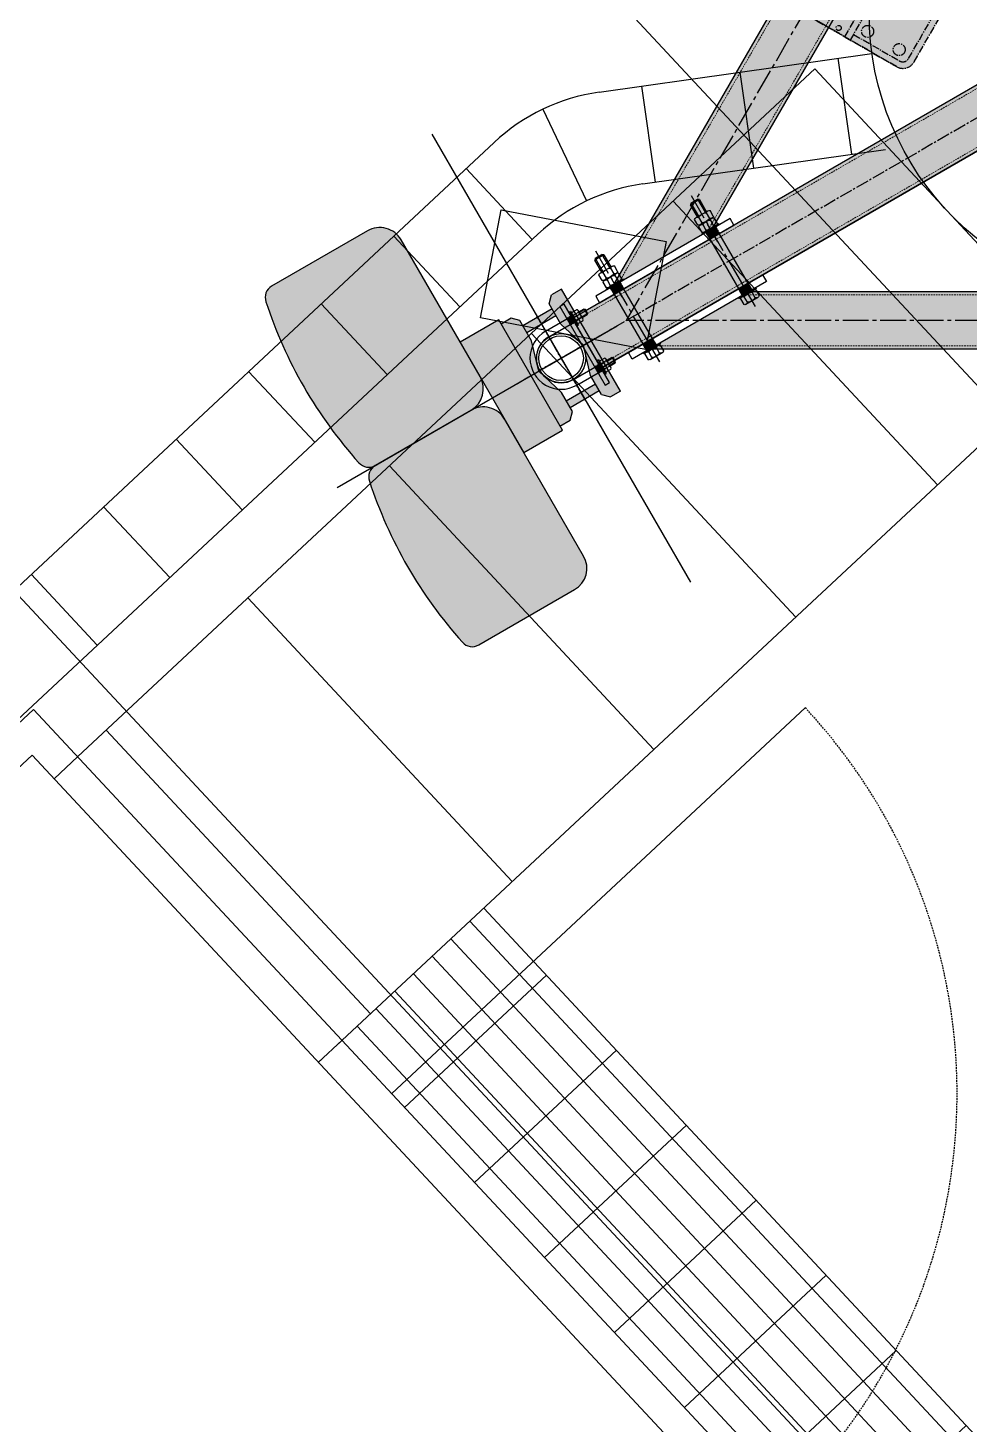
# Model space of a CAD drawing. Extents: x -408 to 1508121, y -29672 to 868845.
# Drawn here: x 1400311 to 1401767, y 372775 to 374936 of the extents above; entities that cross this region are included whole.
import ezdxf

# ---------------------------------------------------------------- set-up
doc = ezdxf.new("R2010")
doc.units = 0
doc.header["$MEASUREMENT"] = 0
for name, pattern in [('CENTER2', [16.875, 11.25, -1.875, 1.875, -1.875]), ('CENTRE', [58, 40, -6, 6, -6]), ('HIDDEN2', [4, 2.5, -1.5]), ('HIDDEN3', [2.381, 1.587, -0.794])]:
    doc.linetypes.add(name, pattern=pattern)
doc.layers.get('0').update_dxf_attribs({"lineweight": 25})
doc.layers.get('DEFPOINTS').update_dxf_attribs({"color": 1})
for name, color, linetype in [('Ant Bracket', 1, 'Continuous'), ('Ant Mount', 1, 'Continuous'), ('Ant Panel New', 2, 'Continuous'), ('Cable Ladder Exist', 7, 'Continuous'), ('Conc Exist', 7, 'Continuous'), ('EARTH', 6, 'Continuous'), ('ELEC', 1, 'CENTER2'), ('Hatch', 8, 'Continuous'), ('Poles Exist', 7, 'Continuous'), ('Shelter Exist', 7, 'Continuous'), ('STEEL', 2, 'Continuous'), ('Steelwork centreline', 1, 'CENTRE'), ('Steelwork Exist', 7, 'Continuous'), ('Steelwork Hidden', 1, 'Continuous'), ('Steelwork New', 2, 'Continuous')]:
    doc.layers.add(name, color=color, linetype=linetype)
pattern_1 = [(255, (-12479.5, -2438.9049), (1.6903702, -0.45293333), [])]

# ---------------------------------------------------------------- blocks, each defined once
blk = doc.blocks.new('*U252')
at = {"true_color": 0xffffff}
h = blk.add_hatch(color=7, dxfattribs=at)
h.dxf.hatch_style = 1
edge = h.paths.add_edge_path()
edge.add_arc((-20, 332.3), 20, 0, 79.8137)
edge.add_arc((-160.2, -328.7), 695.7, 78.0721, 101.9279)
edge.add_arc((-300.5, 332.3), 20, 100.1863, 180)
edge.add_line((-320.5, 332.3), (-320.5, 161))
edge.add_arc((-282.5, 161), 38, 180, 270)
edge.add_line((-282.5, 123), (-38, 123))
edge.add_arc((-38, 161), 38, 270, 360)
edge.add_line((0, 161), (0, 332.3))
h = blk.add_hatch(color=7, dxfattribs=at)
h.dxf.hatch_style = 1
edge = h.paths.add_edge_path()
edge.add_arc((300.5, 332.3), 20, 0, 79.8137)
edge.add_arc((160.3, -334.1), 700.9, 78.1626, 101.8374)
edge.add_arc((20, 332.3), 20, 100.1863, 180)
edge.add_line((0, 332.3), (0, 161))
edge.add_arc((38, 161), 38, 180, 270)
edge.add_line((38, 123), (282.5, 123))
edge.add_arc((282.5, 161), 38, 270, 360)
edge.add_line((320.5, 161), (320.5, 332.3))
h = blk.add_hatch(color=7, dxfattribs=at)
h.dxf.hatch_style = 1
h.paths.add_polyline_path([(99.6, 123), (-97.5, 123), (-97.5, 54.1), (99.6, 54.1)])
h.paths.add_polyline_path([(0, 40.1), (46, 26.1), (82.1, 26.1), (92.1, 36.1), (92.1, 54.1), (-90, 54.1), (-90, 36.1), (-80, 26.1), (-46, 26.1)])
h.paths.add_polyline_path([(-61, 26.1), (-73, 26.1), (-73, -26), (-61, -26)])
h.paths.add_polyline_path([(73, 26.1), (61, 26.1), (61, -26), (73, -26)])
h.paths.add_polyline_path([(92.1, -36), (82.1, -26), (46, -26), (0, -40), (-46, -26), (-80, -26), (-90, -36), (-90, -54), (92.1, -54)])
at = {"linetype": 'ByBlock', "lineweight": -2}
for p, q in [((-320.5, 332.3), (-320.5, 161)), ((0, 161), (0, 332.3)), ((0, 332.3), (0, 161)), ((320.5, 161), (320.5, 332.3)), ((-282.5, 123), (-38, 123)), ((-97.5, 123), (-97.5, 54.1)), ((38, 123), (282.5, 123)), ((99.6, 54.1), (99.6, 123)), ((-97.5, 54.1), (99.6, 54.1))]:
    blk.add_line(p, q, dxfattribs=at)
blk.add_lwpolyline([(-97.5, 54.1), (99.6, 54.1), (99.6, 123), (-97.5, 123)], close=True, dxfattribs=at)
for centre, radius, start, end in [((-300.5, 332.3), 20, 100.1863, 180), ((-160.2, -328.7), 695.7, 78.0721, 101.9279), ((-20, 332.3), 20, 0, 79.8137), ((20, 332.3), 20, 100.1863, 180), ((160.2, -328.7), 695.7, 78.0721, 101.9279), ((300.5, 332.3), 20, 0, 79.8137), ((-282.5, 161), 38, 180, 270), ((-38, 161), 38, 270, 0), ((38, 161), 38, 180, 270), ((282.5, 161), 38, 270, 0)]:
    blk.add_arc(centre, radius, start, end, dxfattribs=at)
at = {"layer": 'Ant Bracket', "linetype": 'ByBlock', "lineweight": -2}
for p, q in [((-80, -26), (-90, -36)), ((-90, -54), (-90, -36)), ((-80, -26), (-46, -26)), ((-46, -26), (0, -40)), ((46, -26), (0, -40)), ((46, -26), (82.1, -26)), ((82.1, -26), (92.1, -36)), ((92.1, -54), (92.1, -36)), ((-90, -54), (92.1, -54))]:
    blk.add_line(p, q, dxfattribs=at)
for points in [[(-90, 54.1), (-90, 36.1), (-80, 26.1), (-46, 26.1), (0, 40.1), (46, 26.1), (82.1, 26.1), (92.1, 36.1), (92.1, 54.1)], [(-73, 26.1), (-73, -26)], [(-61, 26.1), (-61, -26)], [(61, 26.1), (61, -26)], [(73, -26), (73, 26.1)]]:
    blk.add_lwpolyline(points, dxfattribs=at)
at = {"layer": 'Ant Mount', "linetype": 'ByBlock', "lineweight": -2}
for radius in [38, 34.5]:
    blk.add_circle((0, 0), radius, dxfattribs=at)
at = {"layer": 'DEFPOINTS', "linetype": 'Continuous'}
for p, q in [((0, 400), (0, -100)), ((400, 0), (-400, 0))]:
    blk.add_line(p, q, dxfattribs=at)
blk = doc.blocks.new('M16 x 200 - DN')
at = {"layer": 'Steelwork centreline'}
blk.add_line((173.9, 0), (-24.5, 0), dxfattribs=at)
at = {"layer": 'Steelwork Exist'}
for p, q in [((-14.5, -10.4), (-14.5, 10.4)), ((-3, 13.8), (-13, 13.8)), ((-13, 6.9), (-3, 6.9)), ((-1.5, -11.1), (-1.5, 11.1)), ((112.9, 8), (0, 8)), ((114.4, -11.1), (114.4, 11.1)), ((115.9, 13.8), (125.9, 13.8)), ((125.9, 6.9), (115.9, 6.9)), ((127.4, -11.1), (127.4, 11.1)), ((127.4, -10.4), (127.4, 10.4)), ((128.9, 13.8), (138.9, 13.8)), ((138.9, 6.9), (128.9, 6.9)), ((140.4, -10.4), (140.4, 10.4)), ((161.9, 8), (140.4, 8)), ((163.9, 6), (140.4, 6)), ((161.9, 8), (163.9, 6)), ((161.9, 8), (161.9, -8)), ((163.9, -6), (163.9, 6)), ((-13, -6.9), (-3, -6.9)), ((-3, -13.8), (-13, -13.8)), ((0, -8), (112.9, -8)), ((125.9, -6.9), (115.9, -6.9)), ((115.9, -13.8), (125.9, -13.8)), ((138.9, -6.9), (128.9, -6.9)), ((128.9, -13.8), (138.9, -13.8)), ((163.9, -6), (140.4, -6)), ((140.4, -8), (161.9, -8)), ((163.9, -6), (161.9, -8))]:
    blk.add_line(p, q, dxfattribs=at)
for points in [[(0, 15.3), (-1.5, 15.3), (-1.5, -15.3), (0, -15.3), (0, 15.3)], [(112.9, 15.3), (114.4, 15.3), (114.4, -15.3), (112.9, -15.3), (112.9, 15.3)]]:
    blk.add_lwpolyline(points, dxfattribs=at)
for centre, radius, start, end in [((-9.8, 10.4), 4.75, 133.1459, 226.8541), ((2.2, 0), 16.7, 155.5563, 204.4437), ((-6.2, 10.4), 4.75, 313.1459, 46.8541), ((-18.2, 0), 16.7, 335.5563, 24.4437), ((119.1, 10.4), 4.75, 133.1459, 226.8541), ((131.1, 0), 16.7, 155.5563, 204.4437), ((122.7, 10.4), 4.75, 313.1459, 46.8541), ((110.7, 0), 16.7, 335.5563, 24.4437), ((132.1, 10.4), 4.75, 133.1459, 226.8541), ((144.1, 0), 16.7, 155.5563, 204.4437), ((135.7, 10.4), 4.75, 313.1459, 46.8541), ((123.7, 0), 16.7, 335.5563, 24.4437), ((-9.8, -10.4), 4.75, 133.1459, 226.8541), ((-6.2, -10.4), 4.75, 313.1459, 46.8541), ((119.1, -10.4), 4.75, 133.1459, 226.8541), ((122.7, -10.4), 4.75, 313.1459, 46.8541), ((132.1, -10.4), 4.75, 133.1459, 226.8541), ((135.7, -10.4), 4.75, 313.1459, 46.8541)]:
    blk.add_arc(centre, radius, start, end, dxfattribs=at)
blk = doc.blocks.new('hf')
at = {"true_color": 0xffffff}
h = blk.add_hatch(color=7, dxfattribs=at)
h.dxf.hatch_style = 1
h.paths.add_polyline_path([(-56.5, 944.2), (-56.5, 766.4), (-692, -334.3), (-845.9, -423.2)])
h = blk.add_hatch(color=7, dxfattribs=at)
h.dxf.hatch_style = 1
h.paths.add_polyline_path([(-908.8, -473.4), (-864.4, -550.4), (-214.8, -175.4), (-259.3, -98.4)])
h = blk.add_hatch(color=7, dxfattribs=at)
h.dxf.hatch_style = 1
h.paths.add_polyline_path([(-789.5, -521), (-635.5, -432.1), (635.5, -432.1), (789.5, -521)])
at = {"layer": 'Hatch'}
h = blk.add_hatch(color=256, dxfattribs=at)
h.dxf.hatch_style = 1
h.paths.add_polyline_path([(-687.1, -331.5), (-681.1, -341.9), (-696.7, -350.9), (-702.7, -340.5)])
h = blk.add_hatch(color=256, dxfattribs=at)
h.dxf.hatch_style = 1
h.paths.add_polyline_path([(-850.8, -426), (-844.8, -436.4), (-829.2, -427.4), (-835.2, -417)])
h = blk.add_hatch(color=256, dxfattribs=at)
h.dxf.hatch_style = 1
h.paths.add_polyline_path([(-630.7, -429.3), (-636.7, -418.9), (-652.2, -427.9), (-646.2, -438.3)])
h = blk.add_hatch(color=256, dxfattribs=at)
h.dxf.hatch_style = 1
h.paths.add_polyline_path([(-911.2, -469.2), (-905.2, -479.6), (-912.1, -483.6), (-918.1, -473.2)])
h = blk.add_hatch(color=256, dxfattribs=at)
h.dxf.hatch_style = 1
h.paths.add_polyline_path([(-794.3, -523.8), (-800.3, -513.4), (-784.8, -504.4), (-778.8, -514.8)])
h = blk.add_hatch(color=256, dxfattribs=at)
h.dxf.hatch_style = 1
h.paths.add_polyline_path([(-862, -554.5), (-868, -544.1), (-874.9, -548.1), (-868.9, -558.5)])
blk.add_lwpolyline([(-908.8, -473.4), (-864.4, -550.4), (-214.8, -175.4), (-259.3, -98.4), (-908.8, -473.4)])
at = {"layer": 'Steelwork centreline'}
for p, q in [((-825.4, -476.5), (0, 953.1)), ((-683.9, -355.1), (-699.9, -327.4)), ((-832, -440.6), (-848, -412.9)), ((-649.5, -414.7), (-633.5, -442.5)), ((825.4, -476.5), (-825.4, -476.5)), ((-797.5, -500.2), (-781.5, -528))]:
    blk.add_line(p, q, dxfattribs=at)
at = {"layer": 'Steelwork centreline', "ltscale": 0.5}
for p, q in [((0, 0), (-959.4, -553.9)), ((-889, -599.8), (-964, -469.9)), ((-994.2, -574), (-867.6, -500.9))]:
    blk.add_line(p, q, dxfattribs=at)
at = {"layer": 'Steelwork Exist'}
for p, q in [((-909.7, -466.8), (-902.4, -479.5)), ((-909.6, -463.9), (-902.7, -459.9)), ((-900.3, -464.2), (-907.2, -468.2)), ((-895.4, -472.7), (-902.3, -476.7)), ((-900.2, -461.3), (-892.8, -474)), ((-899.8, -480.9), (-892.9, -476.9)), ((-866.4, -538.8), (-859.5, -534.8)), ((-857, -539.1), (-863.9, -543.1)), ((-849.6, -548.9), (-856.9, -536.2)), ((-859.1, -554.4), (-866.5, -541.7)), ((-852.1, -547.6), (-859, -551.6)), ((-856.6, -555.8), (-849.7, -551.8))]:
    blk.add_line(p, q, dxfattribs=at)
at = {"layer": 'Steelwork Exist', "lineweight": 35}
for points in [[(-912, -462.8), (-900, -483.6), (-902.2, -484.8), (-914.2, -464)], [(-912, -462.8), (-900, -483.6), (-902.2, -484.8), (-914.2, -464)], [(-856.8, -558.5), (-868.8, -537.7), (-871, -538.9), (-859, -559.7)], [(-856.8, -558.5), (-868.8, -537.7), (-871, -538.9), (-859, -559.7)]]:
    blk.add_lwpolyline(points, close=True, dxfattribs=at)
at = {"layer": 'Steelwork Exist'}
for centre, radius, start, end in [((-907.3, -465.4), 2.75, 147.0361, 272.9639), ((-898.5, -468.8), 8.75, 175.9589, 244.0411), ((-902.6, -462.7), 2.75, 327.0361, 92.9639), ((-904.1, -472), 8.75, 355.9589, 64.0411), ((-895.2, -475.4), 2.75, 327.0361, 92.9639), ((-900, -478.2), 2.75, 147.0361, 272.9639), ((-864.1, -540.3), 2.75, 147.0361, 272.9639), ((-859.3, -537.6), 2.75, 327.0361, 92.9639), ((-860.8, -547), 8.75, 355.9589, 64.0411), ((-855.2, -543.7), 8.75, 175.9589, 244.0411), ((-856.7, -553.1), 2.75, 147.0361, 272.9639), ((-852, -550.3), 2.75, 327.0361, 92.9639)]:
    blk.add_arc(centre, radius, start, end, dxfattribs=at)
at = {"layer": 'Steelwork Hidden', "linetype": 'HIDDEN2', "lineweight": 13}
for p, q in [((-842.8, -427.7), (-51, 943.7)), ((-700.6, -339.3), (-56.5, 776.4)), ((-696.7, -350.9), (-702.7, -340.5)), ((-681.1, -341.9), (-687.1, -331.5)), ((-844.8, -436.4), (-850.8, -426)), ((-829.2, -427.4), (-835.2, -417)), ((-652.2, -427.9), (-646.2, -438.3)), ((-636.7, -418.9), (-630.7, -429.3)), ((644.2, -437.1), (-644.2, -437.1)), ((-918.1, -473.2), (-911.2, -469.2)), ((-912.1, -483.6), (-905.2, -479.6)), ((-800.3, -513.4), (-794.3, -523.8)), ((791.8, -516), (-791.8, -516)), ((-784.8, -504.4), (-778.8, -514.8)), ((-874.9, -548.1), (-868, -544.1)), ((-868.9, -558.5), (-862, -554.5))]:
    blk.add_line(p, q, dxfattribs=at)
for points in [[(-256.8, -102.7), (-906.3, -477.7)], [(-217.3, -171), (-866.9, -546)]]:
    blk.add_lwpolyline(points, dxfattribs=at)
at = {"layer": 'Steelwork New'}
for p, q in [((-845.9, -423.2), (-502.7, 171.3)), ((-692, -334.3), (-425.7, 126.8)), ((-103, -432.1), (-635.5, -432.1)), ((-950.6, -493.1), (-917.6, -474.1)), ((-899, -463.3), (-891, -458.7)), ((-898.4, -464.4), (-890.4, -459.7)), ((-894.6, -471), (-886.6, -466.3)), ((-894, -472), (-886, -467.3)), ((-891, -458.7), (-889.3, -459.1)), ((-891, -458.7), (-886, -467.3)), ((-889.3, -459.1), (-885.5, -465.7)), ((-886, -467.3), (-885.5, -465.7)), ((-945.6, -501.8), (-912.6, -482.7)), ((-855.8, -538.2), (-847.7, -533.6)), ((-855.2, -539.3), (-847.1, -534.6)), ((-847.7, -533.6), (-846.1, -534)), ((-842.7, -542.3), (-847.7, -533.6)), ((-842.3, -540.6), (-846.1, -534)), ((-103, -521), (-789.5, -521)), ((-907.3, -568), (-874.4, -549)), ((-902.3, -576.7), (-869.4, -557.7)), ((-851.4, -545.9), (-843.3, -541.2)), ((-850.8, -546.9), (-842.7, -542.3)), ((-842.7, -542.3), (-842.3, -540.6))]:
    blk.add_line(p, q, dxfattribs=at)
for points in [[(-259.3, -98.4), (-908.8, -473.4)], [(-214.8, -175.4), (-864.4, -550.4)]]:
    blk.add_lwpolyline(points, dxfattribs=at)
for points in [[(-659, -329.2), (-665, -318.8), (-872.9, -438.8), (-866.9, -449.2)], [(-614.6, -406.2), (-608.6, -416.5), (-816.4, -536.5), (-822.4, -526.2)], [(-928.5, -455.2), (-858.5, -576.5), (-851.6, -572.5), (-921.6, -451.2)]]:
    blk.add_lwpolyline(points, close=True, dxfattribs=at)
for radius in [38, 34.5]:
    blk.add_circle((-926.5, -534.9), radius, dxfattribs=at)
for radius in [48.2, 38.2]:
    blk.add_arc((-926.5, -534.9), radius, 120, 300, dxfattribs=at)
at = {"layer": 'Steelwork Exist', "xscale": -1, "rotation": 300.0000000000001}
for p in [(-638.5, -433.8), (-786.5, -519.3)]:
    blk.add_blockref('M16 x 200 - DN', p, dxfattribs=at)
blk = doc.blocks.new('*U255')
at = {"true_color": 0xffffff}
h = blk.add_hatch(color=7, dxfattribs=at)
h.dxf.hatch_style = 1
edge = h.paths.add_edge_path()
edge.add_line((-332.7, 276.4), (-862.7, 276.4))
edge.add_arc((-862.7, 266.4), 10, 90, 180)
edge.add_line((-872.7, 266.4), (-872.7, 153.4))
edge.add_arc((-862.7, 153.4), 10, 180, 270)
edge.add_line((-862.7, 143.4), (-332.7, 143.4))
edge.add_arc((-332.7, 163.4), 20, 270, 360)
edge.add_line((-312.7, 163.4), (-312.7, 256.4))
edge.add_arc((-332.7, 256.4), 20, 0, 90)
h = blk.add_hatch(color=7, dxfattribs=at)
h.dxf.hatch_style = 1
edge = h.paths.add_edge_path()
edge.add_line((-446.1, 139.1), (-706.8, 139.1))
edge.add_arc((-706.8, 134.1), 5, 90, 180)
edge.add_line((-711.8, 134.1), (-711.8, 97.1))
edge.add_arc((-706.8, 97.1), 5, 180, 270)
edge.add_line((-706.8, 92.1), (-666.6, 92.1))
edge.add_arc((-666.6, 82.1), 10, 90, 179.9974)
edge.add_line((-676.6, 82.1), (-676.6, -82.1))
edge.add_arc((-666.6, -82.1), 10, 180, 270.0026)
edge.add_line((-666.6, -92.1), (-706.8, -92.1))
edge.add_arc((-706.8, -97.1), 5, 90, 180)
edge.add_line((-711.8, -97.1), (-711.8, -134.1))
edge.add_arc((-706.8, -134.1), 5, 180, 270)
edge.add_line((-706.8, -139.1), (-446.1, -139.1))
edge.add_arc((-446.1, -134.1), 5, 270, 360)
edge.add_line((-441.1, -134.1), (-441.1, -97.1))
edge.add_arc((-446.1, -97.1), 5, 0, 90)
edge.add_line((-446.1, -92.1), (-481.9, -92.1))
edge.add_arc((-483.6, -78), 14.2, 276.7065, 368.5758)
edge.add_line((-469.5, -75.9), (-482.6, -75.9))
edge.add_line((-482.6, -75.9), (-511.1, -61.8))
edge.add_line((-511.1, -61.8), (-545.5, -61.8))
edge.add_arc((-525.5, -61.2), 20, 124.1457, 181.8651, ccw=False)
edge.add_line((-536.7, -44.6), (-513.2, -28.7))
edge.add_arc((-518.9, -20.4), 10, 304.1133, 359.9001)
edge.add_arc((-12189.2, 0), 11680.4, 359.90006, 360.10006)
edge.add_arc((-527.7, 15.7), 19.4, 13.9968, 41.9898)
edge.add_line((-513.2, 28.7), (-536.7, 44.6))
edge.add_arc((-525.5, 61.2), 20, 178.1025, 235.8866, ccw=False)
edge.add_line((-545.5, 61.8), (-511.1, 61.8))
edge.add_line((-511.1, 61.8), (-482.6, 75.9))
edge.add_line((-482.6, 75.9), (-469.5, 75.9))
edge.add_arc((-483.6, 78), 14.2, 351.4242, 443.2935)
edge.add_line((-481.9, 92.1), (-446.1, 92.1))
edge.add_arc((-446.1, 97.1), 5, 270, 360)
edge.add_line((-441.1, 97.1), (-441.1, 134.1))
edge.add_arc((-446.1, 134.1), 5, 0, 90)
h = blk.add_hatch()
h.set_pattern_fill('_USER', color=256, scale=1.75, angle=255, pattern_type=0)
h.set_pattern_definition(pattern_1)
h.paths.add_polyline_path([(-500.9, 52.8), (-565.2, 52.8), (-565.2, 59.5), (-500.9, 59.5)])
h = blk.add_hatch()
h.set_pattern_fill('_USER', color=256, scale=1.75, angle=255, pattern_type=0)
h.set_pattern_definition(pattern_1)
h.paths.add_polyline_path([(-500.9, -52.8), (-565.2, -52.8), (-565.2, -59.5), (-500.9, -59.5)])
h = blk.add_hatch(color=7, dxfattribs=at)
h.dxf.hatch_style = 1
edge = h.paths.add_edge_path()
edge.add_line((-332.7, -143.4), (-862.7, -143.4))
edge.add_arc((-862.7, -153.4), 10, 90, 180)
edge.add_line((-872.7, -153.4), (-872.7, -266.4))
edge.add_arc((-862.7, -266.4), 10, 180, 270)
edge.add_line((-862.7, -276.4), (-332.7, -276.4))
edge.add_arc((-332.7, -256.4), 20, 270, 360)
edge.add_line((-312.7, -256.4), (-312.7, -163.4))
edge.add_arc((-332.7, -163.4), 20, 0, 90)
for p, q in [((-840.1, 276.4), (-840.1, 143.4)), ((-833.7, 276.4), (-833.7, 143.4)), ((-776.1, 276.4), (-776.1, 143.4)), ((-703.4, 276.4), (-703.4, 143.4)), ((-424.9, 276.4), (-424.9, 143.4)), ((-414.9, 276.4), (-414.9, 143.4)), ((-414.9, 266.4), (-332.7, 266.4)), ((-322.7, 256.4), (-322.7, 163.4)), ((-414.9, 153.4), (-332.7, 153.4)), ((-442.9, 143.4), (-742.5, 143.4)), ((-711.8, 134.1), (-711.8, 97.1)), ((-446.1, 139.1), (-706.8, 139.1)), ((-441.1, 134.1), (-441.1, 97.1)), ((-446.1, 92.1), (-706.8, 92.1)), ((-657.8, 85.7), (-657.8, 92.1)), ((-657.8, 61.8), (-657.8, 68.2)), ((-520.8, 83.7), (-520.8, 70.2)), ((-493.8, 85.7), (-518.8, 85.7)), ((-518.8, 68.2), (-506.4, 68.2)), ((-511.1, 61.8), (-482.6, 75.9)), ((-505, 68.5), (-493.5, 74.4)), ((-491.8, 83.7), (-491.8, 77.1)), ((-482.6, 75.9), (-469.5, 75.9)), ((-654.5, 61.8), (-676.6, 61.8)), ((-651.2, 12.7), (-632.7, 44.2)), ((-624.9, 61.8), (-636.6, 61.8)), ((-632.5, 45.2), (-632.5, 61.8)), ((-624.9, 61.8), (-511.1, 61.8)), ((-565.2, 59.5), (-500.9, 59.5)), ((-565.2, 59.5), (-565.2, 52.8)), ((-565.2, 52.8), (-500.9, 52.8)), ((-560.5, 50.5), (-560.5, 61.8)), ((-560.5, 50.5), (-560.5, 61.8)), ((-524.8, 7.1), (-560.5, 50.5)), ((-545.5, 61.1), (-545.5, 61.8)), ((-545.5, 61.1), (-545.5, 61.8)), ((-536.7, 44.6), (-513.2, 28.7)), ((-500.9, 62.5), (-500.9, 49.8)), ((-495.9, 62.5), (-500.9, 62.5)), ((-495.9, 49.8), (-500.9, 49.8)), ((-497.9, 62.5), (-497.9, 49.8)), ((-495.9, 62.5), (-495.9, 49.8)), ((-647.1, 40), (-663.6, 40)), ((-657.2, 15.8), (-644.6, 35.5)), ((-657.2, -15.8), (-644.6, -35.5)), ((-651.2, -12.7), (-632.7, -44.2)), ((-524.8, -7.1), (-560.5, -50.5)), ((-647.1, -40), (-663.6, -40)), ((-536.7, -44.6), (-513.2, -28.7)), ((-654.5, -61.8), (-676.6, -61.8)), ((-657.8, -61.8), (-657.8, -68.2)), ((-624.9, -61.8), (-636.6, -61.8)), ((-632.5, -45.2), (-632.5, -61.8)), ((-624.9, -61.8), (-511.1, -61.8)), ((-565.2, -52.8), (-500.9, -52.8)), ((-565.2, -59.5), (-565.2, -52.8)), ((-565.2, -59.5), (-500.9, -59.5)), ((-560.5, -50.5), (-560.5, -61.8)), ((-545.5, -61.1), (-545.5, -61.8)), ((-511.1, -61.8), (-482.6, -75.9)), ((-500.9, -62.5), (-500.9, -49.8)), ((-495.9, -49.8), (-500.9, -49.8)), ((-495.9, -62.5), (-500.9, -62.5)), ((-497.9, -62.5), (-497.9, -49.8)), ((-495.9, -62.5), (-495.9, -49.8)), ((-657.8, -85.7), (-657.8, -92.1)), ((-520.8, -83.7), (-520.8, -70.2)), ((-518.8, -68.2), (-506.4, -68.2)), ((-493.8, -85.7), (-518.8, -85.7)), ((-505, -68.5), (-493.5, -74.4)), ((-491.8, -83.7), (-491.8, -77.1)), ((-482.6, -75.9), (-469.5, -75.9)), ((-711.8, -134.1), (-711.8, -97.1)), ((-446.1, -92.1), (-706.8, -92.1)), ((-441.1, -134.1), (-441.1, -97.1)), ((-840.1, -276.4), (-840.1, -143.4)), ((-833.7, -276.4), (-833.7, -143.4)), ((-776.1, -276.4), (-776.1, -143.4)), ((-442.9, -143.4), (-742.5, -143.4)), ((-446.1, -139.1), (-706.8, -139.1)), ((-703.4, -276.4), (-703.4, -143.4)), ((-424.9, -276.4), (-424.9, -143.4)), ((-414.9, -276.4), (-414.9, -143.4)), ((-414.9, -153.4), (-332.7, -153.4)), ((-322.7, -256.4), (-322.7, -163.4)), ((-442.9, -276.4), (-742.5, -276.4)), ((-414.9, -266.4), (-332.7, -266.4))]:
    blk.add_line(p, q)
for points in [[(-872.7, 266.4, -0.414214), (-862.7, 276.4), (-332.7, 276.4), (-862.7, 276.4), (-332.7, 276.4, -0.414214), (-312.7, 256.4), (-312.7, 163.4, -0.414214), (-332.7, 143.4), (-862.7, 143.4, -0.414214), (-872.7, 153.4)], [(-661.8, 83.7), (-661.8, 70.2, 0.414214), (-659.8, 68.2), (-645.7, 68.2, 0.414214), (-643.7, 70.2), (-643.7, 83.7, 0.414214), (-645.7, 85.7), (-659.8, 85.7, 0.414214)], [(-654.5, 61.3), (-654.5, 47.8, 0.414214), (-652.5, 45.8), (-638.5, 45.8, 0.414214), (-636.5, 47.8), (-636.5, 61.3, 0.414214), (-638.5, 63.3), (-652.5, 63.3, 0.414214)], [(-654.5, -61.3), (-654.5, -47.8, -0.414214), (-652.5, -45.8), (-638.5, -45.8, -0.414214), (-636.5, -47.8), (-636.5, -61.3, -0.414214), (-638.5, -63.3), (-652.5, -63.3, -0.414214)], [(-661.8, -83.7), (-661.8, -70.2, -0.414214), (-659.8, -68.2), (-645.7, -68.2, -0.414214), (-643.7, -70.2), (-643.7, -83.7, -0.414214), (-645.7, -85.7), (-659.8, -85.7, -0.414214)], [(-872.7, -266.4, 0.414214), (-862.7, -276.4), (-332.7, -276.4), (-862.7, -276.4), (-332.7, -276.4, 0.414214), (-312.7, -256.4), (-312.7, -163.4, 0.414214), (-332.7, -143.4), (-862.7, -143.4, 0.414214), (-872.7, -153.4)]]:
    blk.add_lwpolyline(points, format="xyb", close=True)
for points in [[(-682.1, 272.5), (-682.1, 266.5), (-659.2, 266.5), (-659.2, 272.5)], [(-682.1, 272.5), (-682.1, 266.5), (-659.2, 266.5), (-659.2, 272.5)], [(-682.1, 147.4), (-682.1, 153.3), (-659.2, 153.3), (-659.2, 147.4)], [(-682.1, 147.4), (-682.1, 153.3), (-659.2, 153.3), (-659.2, 147.4)], [(-682.1, -147.4), (-682.1, -153.3), (-659.2, -153.3), (-659.2, -147.4)], [(-682.1, -147.4), (-682.1, -153.3), (-659.2, -153.3), (-659.2, -147.4)], [(-682.1, -272.5), (-682.1, -266.5), (-659.2, -266.5), (-659.2, -272.5)], [(-682.1, -272.5), (-682.1, -266.5), (-659.2, -266.5), (-659.2, -272.5)]]:
    blk.add_lwpolyline(points, close=True)
for centre, radius in [((-826.3, 269.3), 3.95), ((-783.5, 269.3), 3.95), ((-692.5, 269.3), 3.95), ((-440, 269.3), 3.95), ((-398.5, 251.5), 9.31), ((-342.1, 251.5), 9.31), ((-826.3, 225.1), 3.95), ((-784, 225.1), 3.95), ((-398.5, 168.4), 9.31), ((-342.1, 168.4), 9.31), ((-826.3, 150.6), 3.95), ((-783.5, 150.6), 3.95), ((-692.5, 150.6), 3.95), ((-439.4, 150.6), 3.95), ((-592.7, 0), 57), ((-826.3, -150.6), 3.95), ((-783.5, -150.6), 3.95), ((-692.5, -150.6), 3.95), ((-439.4, -150.6), 3.95), ((-398.5, -168.4), 9.31), ((-342.1, -168.4), 9.31), ((-826.3, -225.1), 3.95), ((-784, -225.1), 3.95), ((-398.5, -251.5), 9.31), ((-342.1, -251.5), 9.31), ((-826.3, -269.3), 3.95), ((-783.5, -269.3), 3.95), ((-692.5, -269.3), 3.95), ((-440, -269.3), 3.95)]:
    blk.add_circle(centre, radius)
for centre, radius, start, end in [((-332.7, 256.4), 10, 0, 90), ((-332.7, 163.4), 10, 270, 0), ((-706.8, 134.1), 5, 90, 180), ((-446.1, 134.1), 5, 0, 90), ((-706.8, 97.1), 5, 180, 270), ((-666.6, 82.1), 10, 90, 179.9973), ((-483.6, 78), 14.2, 351.4242, 83.2935), ((-446.1, 97.1), 5, 270, 0), ((1586062.8, 0), 1586739.4, 179.9970349, 180.0029651), ((-518.8, 83.7), 2, 90, 180), ((-518.8, 70.2), 2, 180, 270), ((-506.4, 71.2), 3, 270, 296.9638), ((-493.8, 83.7), 2, 0, 90), ((-494.8, 77.1), 3, 296.9638, 0), ((-634.5, 45.2), 2, 329.5499, 0), ((-525.5, 61.1, 0), 20, 180, 235.8867), ((-525.5, 61.1, 0), 20, 180, 235.8867), ((-663.6, 37), 3, 90, 179.9984), ((784365, 5.1), 785031.6, 179.9976737, 179.9991094), ((-647.1, 37), 3, 329.5499, 90), ((-518.8, 20.4), 10, 0.0007, 55.986), ((-661.5, 18.9), 5.31, 197.3132, 324.2627), ((-592.7, 0), 60, 168.3879, 191.6121), ((-649.5, 11.7), 2, 149.5499, 168.3879), ((-538, 0), 15, 331.8033, 28.1967), ((-1587248.2, -1.7), 1586739.4, 359.9993263, 0.0007985), ((-661.5, -18.9), 5.31, 35.7373, 162.6868), ((784365, -5.1), 785031.6, 180.0008906, 180.0023263), ((-649.5, -11.7), 2, 191.6121, 210.4501), ((-518.8, -20.4), 10, 304.014, 359.9993), ((-663.6, -37), 3, 180.0016, 270), ((-647.1, -37), 3, 270, 30.4501), ((-634.5, -45.2), 2, 0, 30.4501), ((-525.5, -61.1, 0), 20, 124.1133, 180), ((-666.6, -82.1), 10, 180.0027, 270), ((-518.8, -70.2), 2, 90, 180), ((-518.8, -83.7), 2, 180, 270), ((-506.4, -71.2), 3, 63.0362, 90), ((-493.8, -83.7), 2, 270, 0), ((-494.8, -77.1), 3, 0, 63.0362), ((-483.6, -78), 14.2, 276.7065, 8.5758), ((-706.8, -97.1), 5, 90, 180), ((-446.1, -97.1), 5, 0, 90), ((-706.8, -134.1), 5, 180, 270), ((-446.1, -134.1), 5, 270, 0), ((-332.7, -163.4), 10, 0, 90), ((-332.7, -256.4), 10, 270, 0)]:
    blk.add_arc(centre, radius, start, end)

msp = doc.modelspace()

# ---------------------------------------------------------------- hatches: boundary and pattern name
at = {"layer": 'Hatch'}
h = msp.add_hatch(dxfattribs=at)
h.set_pattern_fill('GRATE', color=256, scale=50, angle=3, style=0)
h.set_pattern_definition([(313, (1409393.82, 357097.68), (29.0256, 27.06681), []), (43, (1409393.82, 357097.68), (-108.2672, 116.1024), [])])
h.paths.add_polyline_path([(1401476.9, 373080.2), (1401016.5, 373573.9), (1400797.1, 373369.3), (1401257.5, 372875.6)])
h.paths.add_polyline_path([(1402037.5, 372479.1), (1401476.9, 373080.2), (1401257.5, 372875.6), (1401854.2, 372235.7, 0.087713)])
h.paths.add_polyline_path([(1402141.8, 372367.2), (1402037.5, 372479.1, -0.087713), (1401854.2, 372235.7), (1401922.4, 372162.6)])

# ---------------------------------------------------------------- linework, layer by layer
at = {"layer": 'Ant Panel New', "lineweight": -2, "elevation": 0}
msp.add_lwpolyline([(1401266.8, 374438.2), (1401011.4, 374486.9), (1401043.2, 374653.9), (1401298.6, 374605.2)], close=True, dxfattribs=at)
at = {"layer": 'Cable Ladder Exist'}
for p, q in [((1401194.8, 374836), (1401617, 374896.1)), ((1401528.8, 374872), (1400387.9, 373808.1)), ((1399423.1, 373257.7), (1401032.4, 374758.4)), ((1401262.6, 374694.2), (1401638.2, 374747.6)), ((1400989.2, 374718.1), (1401091.5, 374608.4)), ((1401309.4, 374667.4), (1401718.6, 374228.6)), ((1399525.4, 373148), (1401100.3, 374616.6)), ((1400877, 374613.5), (1400979.3, 374503.8)), ((1400764.7, 374508.8), (1400867, 374399.1)), ((1401090, 374462.8), (1401499.2, 374024)), ((1400797.1, 373369.3), (1401938, 374433.2)), ((1400652.5, 374404.2), (1400754.8, 374294.5)), ((1400540.3, 374299.5), (1400642.6, 374189.8)), ((1400870.6, 374258.2), (1401279.8, 373819.4)), ((1400428.1, 374194.8), (1400530.4, 374085.1)), ((1400315.8, 374090.2), (1400418.1, 373980.5)), ((1400651.2, 374053.6), (1401060.4, 373614.8)), ((1400431.8, 373849), (1400841, 373410.2))]:
    msp.add_line(p, q, dxfattribs=at)
for points in [[(1401564.5, 374888.7), (1401585.6, 374740.1)], [(1401412.6, 374867), (1401433.7, 374718.5)], [(1401938, 374433.2), (1401528.8, 374872)], [(1401260.7, 374845.4), (1401281.8, 374696.9)], [(1401107.7, 374809.7), (1401175.5, 374667.8)]]:
    msp.add_lwpolyline(points, dxfattribs=at)
for centre in [(1401237, 374539), (1401304.9, 374397.2)]:
    msp.add_arc(centre, 300, 98.0978, 133, dxfattribs=at)
at = {"layer": 'Conc Exist'}
msp.add_lwpolyline([(1403094.6, 372760.4), (1402244.8, 371967.9), (1398834.9, 375624.7), (1401248.3, 377875.3), (1404658.3, 374218.5), (1403423.7, 373067.3)], dxfattribs=at)
msp.add_lwpolyline([(1401214.5, 374989.1), (1402092.2, 375807.5), (1402910.6, 374929.9), (1402032.9, 374111.5)], close=True, dxfattribs=at)
at = {"layer": 'EARTH', "linetype": 'HIDDEN3'}
msp.add_lwpolyline([(1401739.6, 370310.2, 0.330877), (1402084.5, 374664.2, 1.14497)], format="xyb", dxfattribs=at)
at = {"layer": 'Poles Exist'}
msp.add_circle((1402062.6, 374959.5), 450, dxfattribs=at)
at = {"layer": 'Shelter Exist'}
for p, q in [((1400319.7, 373881.2), (1396809.2, 370607.6)), ((1402024.7, 372052.9), (1400319.7, 373881.2)), ((1401513.8, 373883.8), (1400873.9, 373287)), ((1401016.5, 373573.9), (1402141.8, 372367.2)), ((1400797.1, 373369.3), (1400792.6, 373365)), ((1400760.6, 373335.2), (1400765.1, 373339.5))]:
    msp.add_line(p, q, dxfattribs=at)
for points in [[(1396879.9, 370605.2), (1400317.3, 373810.6)], [(1400317.3, 373810.6), (1401954.1, 372055.3), (1401800.6, 371912.3)], [(1400351.4, 373774), (1400387.9, 373808.1)], [(1400760.6, 373335.2), (1400797.1, 373369.3)]]:
    msp.add_lwpolyline(points, dxfattribs=at)
at = {"layer": 'Shelter Exist', "linetype": 'HIDDEN2'}
msp.add_arc((1400873.9, 373287), 875, 313, 43, dxfattribs=at)

# ---------------------------------------------------------------- block references
at = {"layer": 'Ant Panel New', "lineweight": -2, "rotation": 120}
msp.add_blockref('*U252', (1401136.1, 374424.6), dxfattribs=at)
at = {"layer": 'ELEC', "lineweight": -2, "rotation": 329.9999981257141}
msp.add_blockref('*U255', (1402081.3, 374948.7), dxfattribs=at)
at = {"layer": 'STEEL'}
msp.add_blockref('hf', (1402062.6, 374959.5), dxfattribs=at)

doc.saveas('drawing.dxf')
